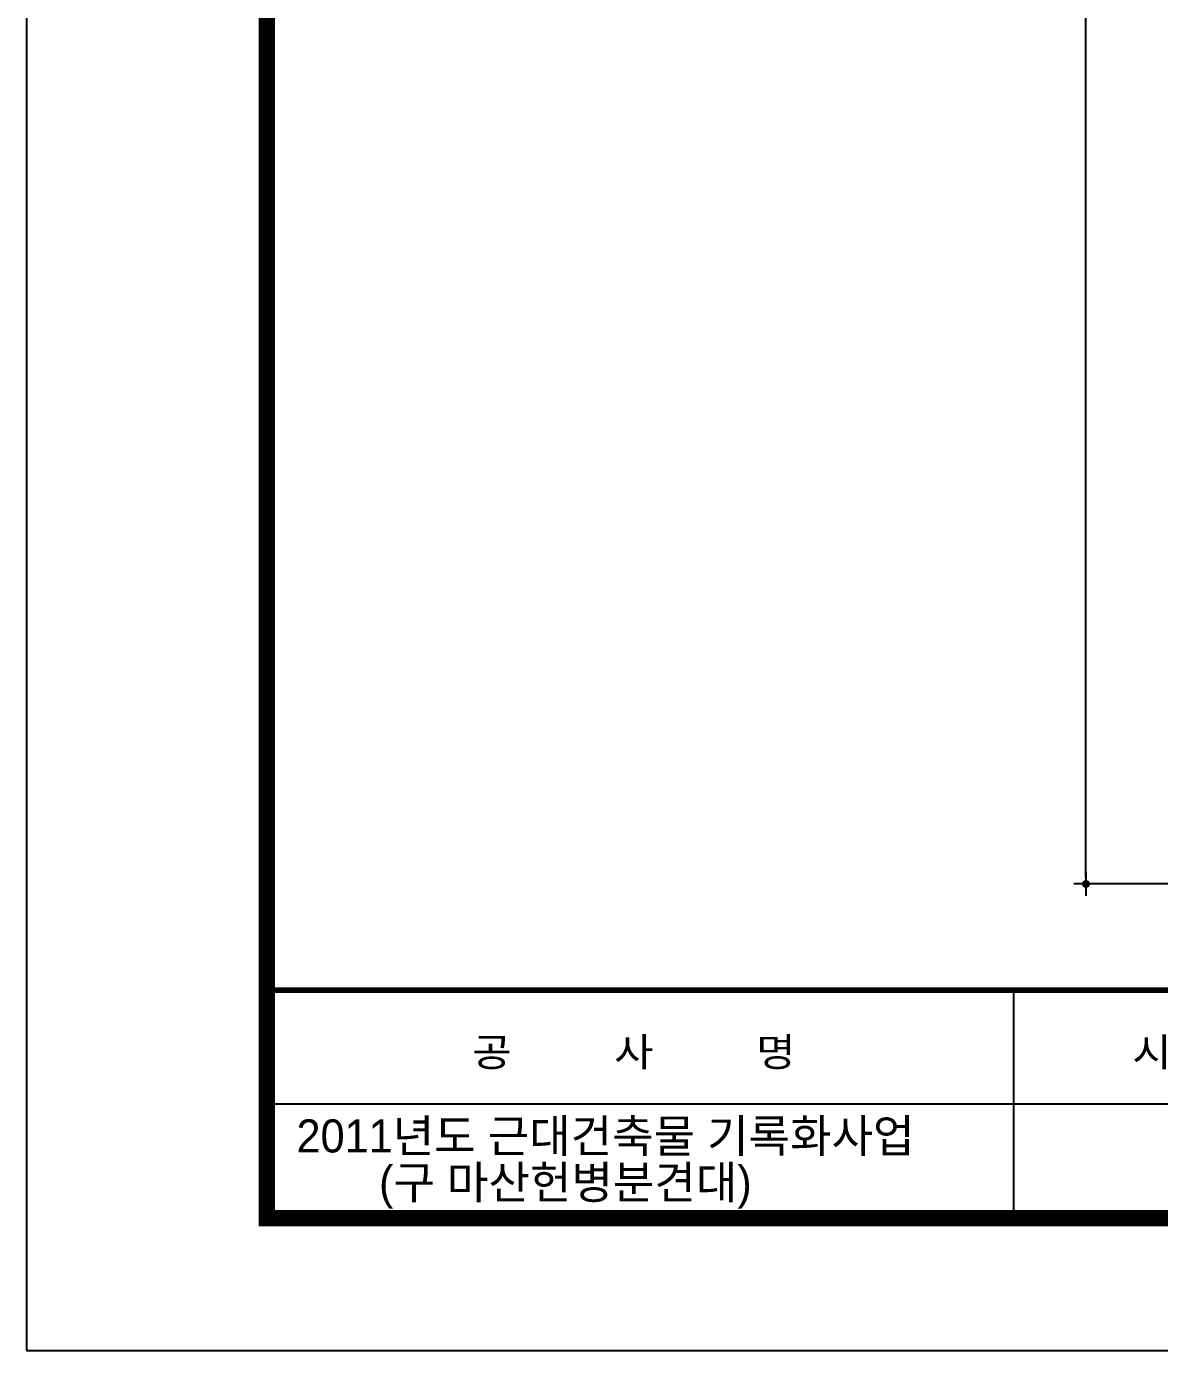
# Model space of a CAD drawing. Extents: x 194806 to 207421, y -159029 to -150119.
# Drawn here: x 194806 to 197634, y -159029 to -155726 of the extents above; entities that cross this region are included whole.
import ezdxf

# ---------------------------------------------------------------- set-up
doc = ezdxf.new("R2010")
doc.units = 0
doc.header["$LTSCALE"] = 50
doc.header["$MEASUREMENT"] = 0
doc.header["$PDMODE"] = 35
doc.header["$PDSIZE"] = -10
doc.layers.get('0').update_dxf_attribs({"linetype": 'CONTINUOUS'})
doc.layers.get('DEFPOINTS').update_dxf_attribs({"linetype": 'CONTINUOUS'})
for name, color, linetype in [('COR', 4, 'CONTINUOUS'), ('HAT', 5, 'CONTINUOUS'), ('WAL', 3, 'CONTINUOUS')]:
    doc.layers.add(name, color=color, linetype=linetype)
doc.styles.add('HY울릉도M', font='HYWULM_0.TTF')
doc.styles.add('현창', font='HYWULM_0.TTF')
doc.dimstyles.new('ISO-25', dxfattribs={"dimscale": 20, "dimtxt": 4, "dimasz": 1, "dimexe": 2, "dimexo": 5, "dimtad": 1, "dimlunit": 6, "dimtxsty": '현창', "dimblk": 'DIMDOT', "dimcen": 2.5, "dimadec": 0, "dimazin": 0, "dimtfac": 1, "dimtmove": 0, "dimatfit": 3, "dimldrblk": 'DIMDOT', "dimfxl": 1, "dimarcsym": 0})

# ---------------------------------------------------------------- blocks, each defined once
blk = doc.blocks.new('20')
at = {"layer": 'COR', "linetype": 'Continuous'}
for p, q in [((242847, -53606), (242847, -57398)), ((308324, -55502), (230424, -55502)), ((308324, -55502), (230424, -55502))]:
    blk.add_line(p, q, dxfattribs=at)
at = {"layer": 'COR', "linetype": 'Continuous', "const_width": 270}
blk.add_lwpolyline([(230424, -2398), (230424, -57398), (308324, -57398), (308324, -2398)], close=True, dxfattribs=at)
at = {"layer": 'COR', "linetype": 'Continuous', "const_width": 94.8}
blk.add_lwpolyline([(308324, -53606), (230424, -53606)], dxfattribs=at)
at = {"layer": 'HAT'}
for p, q in [((226424, -198), (226424, -59598)), ((226424, -59598), (310524, -59598))]:
    blk.add_line(p, q, dxfattribs=at)
at = {"layer": 'WAL', "linetype": 'Continuous', "style": 'HY울릉도M', "width": 1.1}
for s, p in [('공         사         명', (233841, -54872)), ('시         행         청', (244822, -54873))]:
    blk.add_text(s, height=474.35, dxfattribs=at).set_placement(p)
blk = doc.blocks.new('DIMDOT')
at = {"linetype": 'Continuous'}
blk.add_line((-2, 0), (2, 0), dxfattribs=at)
for radius in [0.5, 0.25]:
    blk.add_circle((0, 0), radius, dxfattribs=at)
blk = doc.blocks.new('*D48')
at = {"color": 0, "lineweight": -2}
for p, q in [((198173.4, -151065.9), (197420, -151065.9)), ((197450, -157849.9), (197450, -151080.9)), ((198474.8, -157864.9), (197420, -157864.9))]:
    blk.add_line(p, q, dxfattribs=at)
at = {"layer": 'DEFPOINTS', "color": 0}
for p in [(197450, -151065.9), (198248.4, -151065.9), (198549.8, -157864.9)]:
    blk.add_point(p, dxfattribs=at)
at = {"color": 0, "lineweight": -2, "xscale": 15, "yscale": 15, "zscale": 15}
for p, rotation in [((197450, -151065.9), 90), ((197450, -157864.9), 270)]:
    blk.add_blockref('DIMDOT', p, dxfattribs=dict(at, rotation=rotation))
at = {"color": 0, "insert": (197399.1, -154465.5), "char_height": 60, "attachment_point": 5, "rotation": 90, "style": '현창'}
blk.add_mtext('6,799', dxfattribs=at)

msp = doc.modelspace()

# ---------------------------------------------------------------- block references
at = {"layer": 'WAL', "xscale": 0.1500000000232831, "yscale": 0.1500000000232831, "zscale": 0.15}
msp.add_blockref('20', (160842.234, -150089.181), dxfattribs=at)

# ---------------------------------------------------------------- texts
at = {"layer": 'WAL', "linetype": 'Continuous', "style": 'HY울릉도M'}
for s, p in [('2011년도 근대건축물 기록화사업', (195479.876, -158534.862)), ('(구 마산헌병분견대)', (195685.844, -158650.496))]:
    msp.add_text(s, height=82.5, dxfattribs=at).set_placement(p)

# ---------------------------------------------------------------- dimensions: what is measured, and where the dimension line sits
dim = msp.add_linear_dim(base=(197449.963, -151065.88), p1=(198549.794, -157864.88), p2=(198248.391, -151065.88), angle=90, dimstyle='ISO-25', override={"dimscale": 15, "dimtxt": 4, "dimasz": 1, "dimexe": 2, "dimexo": 5, "dimgap": 1, "dimlunit": 6, "dimdle": 2, "dimtix": 1})
dim.commit()
dim.dimension.update_dxf_attribs({"geometry": '*D48', "text_midpoint": (197449.963, -154465.53), "dimtype": 128})

doc.saveas('drawing.dxf')
